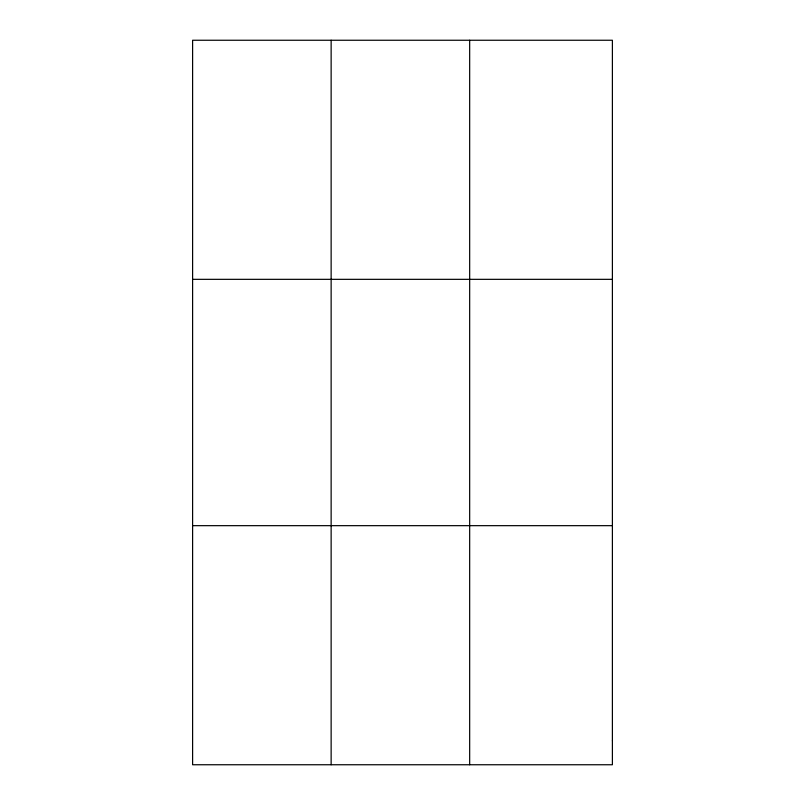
<?xml version="1.0" encoding="UTF-8"?>
<svg xmlns="http://www.w3.org/2000/svg" width="805" height="805" viewBox="0 0 805 805"><rect width="100%" height="100%" fill="white"/><g stroke="black" fill="none" stroke-linecap="round" stroke-linejoin="round"><path stroke-width="1.21" d="M331.137 764.75L331.137 40.25M469.667 764.75L469.667 40.25M192.606 279.335L612.394 279.335M192.606 525.665L612.394 525.665M612.394 740.842L612.394 764.75L192.606 764.75L192.606 40.25L612.394 40.25L612.394 740.842"/></g></svg>
